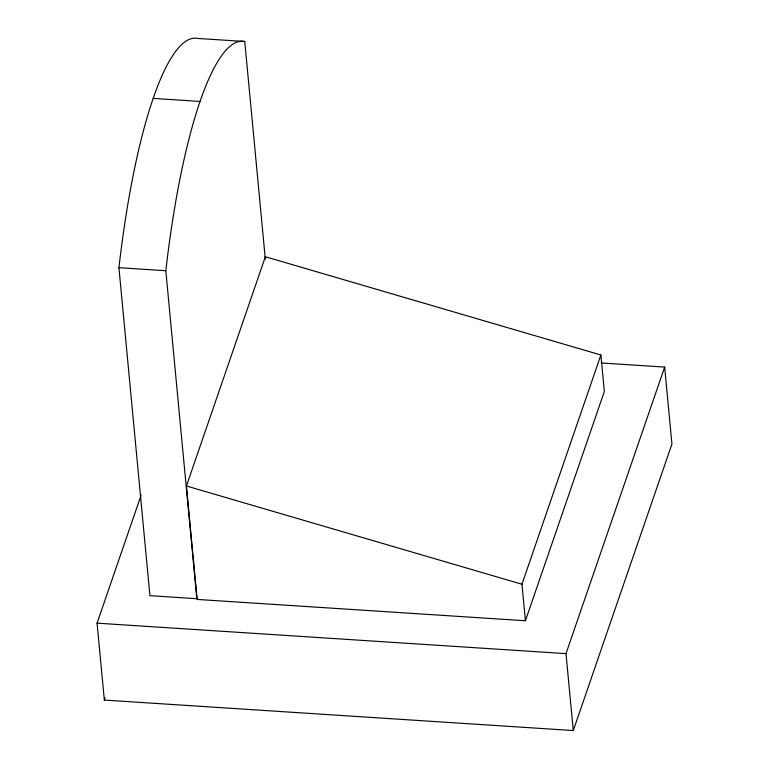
<?xml version="1.0" encoding="UTF-8"?>
<svg xmlns="http://www.w3.org/2000/svg" width="769" height="769" viewBox="0 0 769 769"><rect width="100%" height="100%" fill="white"/><g stroke="black" fill="none" stroke-linecap="round" stroke-linejoin="round"><path stroke-width="1.15" d="M601.262 362.968L664.666 367.082L671.933 444.011L573.27 730.55L104.334 700.078L97.067 623.159L141.131 495.178M104.334 700.078L105.122 697.81M186.434 485.989L265.363 256.75L600.887 354.999L604.338 391.517L525.41 620.756L197.162 599.426L186.434 485.989L521.959 584.238L525.41 620.756M521.959 584.238L600.887 354.999M573.27 730.55L565.994 653.631L664.666 367.082M244.753 41.497L197.854 38.45A304.601 63.789 -86.3 0 0 118.926 267.689L149.926 595.667L196.826 598.715L165.816 270.736A304.601 63.789 -86.3 0 1 244.753 41.497L265.267 258.567M153.223 98.394L200.113 101.441M118.926 267.689L165.816 270.736M97.067 623.159L565.994 653.631M265.363 256.75L265.593 259.134"/></g></svg>
